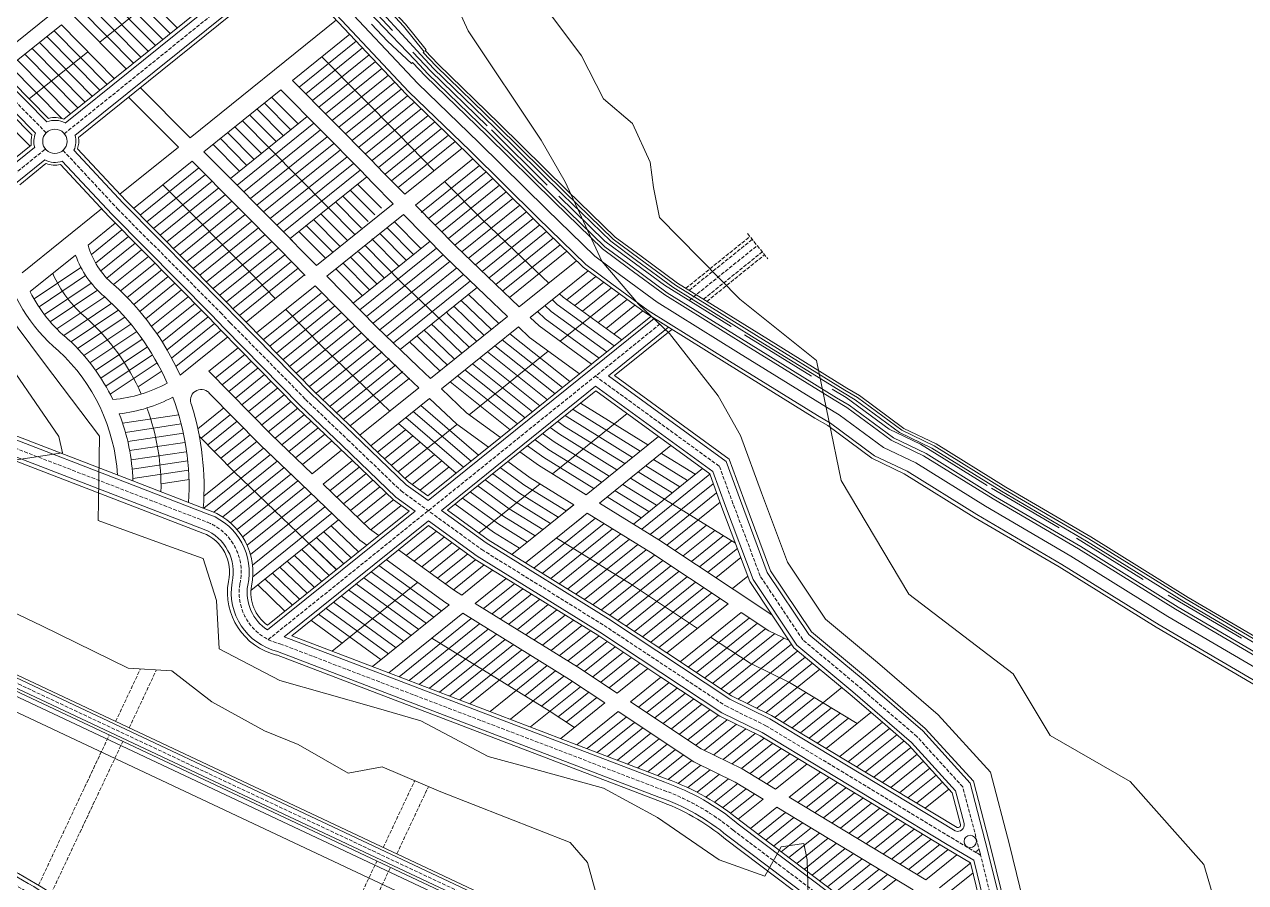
# Model space of a CAD drawing. Header units: metres. Extents: x 3557088 to 3598139, y 7314183 to 7334470.
# Drawn here: x 3576380 to 3577685, y 7323524 to 7324441 of the extents above; entities that cross this region are included whole.
import ezdxf

# ---------------------------------------------------------------- set-up
doc = ezdxf.new("R2010")
doc.units = ezdxf.units.M
doc.linetypes.add('JIS_02_4.0', pattern=[5.5, 4, -1.5])
doc.layers.add('Imagen', color=17, linetype='Continuous', lineweight=0)
doc.layers.add('Imagen_ZonaUrbanizable', color=17, linetype='Continuous', lineweight=0)
doc.layers.add('nuevo', color=7, linetype='Continuous', lineweight=15, true_color=0xf2f2f2)
picture_1 = doc.add_image_def('image1.jpg', size_in_pixel=(4800, 2360))
picture_2 = doc.add_image_def('image2.jpg', size_in_pixel=(4800, 2360))

msp = doc.modelspace()

# ---------------------------------------------------------------- linework, layer by layer
at = {"layer": 'nuevo', "linetype": 'JIS_02_4.0', "ltscale": 21}
msp.add_line((3576478.9, 7324748), (3576814.1, 7324390.6), dxfattribs=at)
at = {"layer": 'nuevo', "linetype": 'JIS_02_4.0'}
for p, q in [((3576422.7, 7324323.8), (3576644.9, 7324502.8)), ((3576421.4, 7324306.1), (3576479.5, 7324243.7)), ((3577152.5, 7324217.2), (3577174.2, 7324190.3)), ((3577105.5, 7324147.1), (3577168.3, 7324197.6)), ((3577109.1, 7324144.8), (3577170.8, 7324194.5)), ((3576990, 7324065), (3577122.6, 7323968.6)), ((3577122.6, 7323968.6), (3577137, 7323929.1)), ((3577166.1, 7323851.5), (3577137, 7323929.1)), ((3577211.6, 7323783.4), (3577166.1, 7323851.5)), ((3577270.5, 7323734.3), (3577211.6, 7323783.4)), ((3576477.5, 7323696.2), (3576504, 7323752.3)), ((3576492, 7323689.3), (3576521.2, 7323751.4)), ((3577333.7, 7323679.9), (3577270.5, 7323734.3)), ((3576395.2, 7323521.3), (3576470.7, 7323681.7)), ((3576408.8, 7323512.7), (3576485.2, 7323674.9)), ((3577382.6, 7323626.2), (3577333.7, 7323679.9)), ((3576763.4, 7323561.5), (3576797, 7323632.8)), ((3576777.9, 7323554.7), (3576811.7, 7323626.5)), ((3577400.8, 7323556.5), (3577382.6, 7323626.2)), ((3577423.1, 7323465.6), (3577400.8, 7323556.5)), ((3576645.2, 7323310.5), (3576756.6, 7323547.1)), ((3576656.5, 7323297), (3576771.1, 7323540.3))]:
    msp.add_line(p, q, dxfattribs=at)
at = {"layer": 'nuevo'}
for p, q in [((3576682.9, 7324483.7), (3576790.8, 7324368.7)), ((3576713.5, 7324470.1), (3576800.3, 7324377.6)), ((3577004, 7324065.4), (3577068.2, 7324117.1)), ((3577010.6, 7324065.5), (3577071.8, 7324114.8)), ((3577129.7, 7323973.9), (3577004, 7324065.4)), ((3577133.1, 7323976.4), (3577010.6, 7324065.5)), ((3576825.5, 7323921.6), (3576990.3, 7324054.3)), ((3576990.3, 7324054.3), (3577115.5, 7323963.2)), ((3576909.5, 7323984.1), (3576990.4, 7324049.3)), ((3576990.4, 7324049.3), (3577112.2, 7323960.7)), ((3577144.9, 7323932.1), (3577129.7, 7323973.9)), ((3577148.7, 7323933.4), (3577133.1, 7323976.4)), ((3577112.2, 7323960.7), (3577125.3, 7323924.8)), ((3577115.5, 7323963.2), (3577129, 7323926.2)), ((3577177.3, 7323857.2), (3577148.7, 7323933.4)), ((3577154.9, 7323845.7), (3577125.3, 7323924.8)), ((3577158.5, 7323847.6), (3577129, 7323926.2)), ((3577173.7, 7323855.4), (3577144.9, 7323932.1)), ((3577217.9, 7323789.1), (3577173.7, 7323855.4)), ((3577220.9, 7323791.8), (3577177.3, 7323857.2)), ((3577205.2, 7323777.6), (3577158.5, 7323847.6)), ((3577276, 7323740.8), (3577217.9, 7323789.1)), ((3577278.6, 7323743.8), (3577220.9, 7323791.8)), ((3577265, 7323727.8), (3577205.2, 7323777.6)), ((3577339.7, 7323686), (3577276, 7323740.8)), ((3577342.5, 7323688.8), (3577278.6, 7323743.8)), ((3577327.8, 7323673.8), (3577265, 7323727.8)), ((3577390.3, 7323630.4), (3577339.7, 7323686)), ((3577393.9, 7323632.3), (3577342.5, 7323688.8)), ((3577374.9, 7323622), (3577327.8, 7323673.8)), ((3577413, 7323559.5), (3577393.9, 7323632.3)), ((3577384.1, 7323587), (3577374.9, 7323622)), ((3577409.1, 7323558.6), (3577390.3, 7323630.4)), ((3577396.7, 7323556.3), (3577400.6, 7323554)), ((3577401.3, 7323554.6), (3577400.2, 7323558.9)), ((3577431.4, 7323467.7), (3577409.1, 7323558.6)), ((3577435.2, 7323468.7), (3577413, 7323559.5))]:
    msp.add_line(p, q, dxfattribs=at)
for points in [[(3576168.6, 7324963.9), (3576184.9, 7324952.3), (3576233.5, 7324917), (3576424.9, 7324780.7), (3576476, 7324744.9), (3576554.4, 7324661.3), (3576595.1, 7324617.2), (3576755.9, 7324445.8), (3576797.4, 7324402.3), (3576811, 7324387.7)], [(3576817.2, 7324393.5), (3576803.6, 7324408.1), (3576762.8, 7324452.3), (3576602.1, 7324623.7), (3576560.6, 7324667.1), (3576481.8, 7324751.1), (3576430.4, 7324788.4), (3576239, 7324924.8), (3576189.8, 7324959.2), (3576173.5, 7324970.8)], [(3576404, 7324336.5), (3576116.3, 7324628.7), (3576271.5, 7324780.7)], [(3576831.1, 7324648.7), (3576845.7, 7324598.5), (3576879.5, 7324530), (3576890.8, 7324503.7), (3576934, 7324462.4), (3576975.3, 7324407.1), (3576998.8, 7324361.1), (3577029.8, 7324334.9), (3577048.5, 7324293.6), (3577052.3, 7324266.4), (3577058.7, 7324234.4)], [(3575800.8, 7324318.3), (3576104, 7324616.6), (3576391.9, 7324324.5)], [(3577454.6, 7323473.8), (3577432.4, 7323564.5), (3577412, 7323642.1), (3577356.4, 7323703.2), (3577291.5, 7323759.1), (3577236, 7323805.3), (3577195.2, 7323866.4), (3577167.5, 7323940.4), (3577145.2, 7324001.4), (3577121.2, 7324044), (3577069.3, 7324110.6), (3577036, 7324142), (3576996.8, 7324187.6), (3576957.9, 7324272.6), (3576932, 7324317), (3576854.2, 7324433.6), (3576823.5, 7324501), (3576784.9, 7324583.1), (3576772.9, 7324607.2)], [(3576405.8, 7324340.3), (3576231.5, 7324517.5)], [(3576388.1, 7324322.7), (3576213.5, 7324499.9)], [(3576422, 7324339.3), (3576623.8, 7324501.8)], [(3576423.5, 7324335.3), (3576625.4, 7324498), (3576625.4, 7324498)], [(3576543.4, 7324437.1), (3576487.1, 7324494.4)], [(3576434.1, 7324322.1), (3576630.4, 7324480.2), (3576630.4, 7324480.2)], [(3576460.5, 7324421.6), (3576541.9, 7324487.2)], [(3576527.8, 7324424.5), (3576471.4, 7324481.8)], [(3576535.6, 7324430.8), (3576479.2, 7324488.1)], [(3576787.9, 7324366), (3576679.4, 7324481.6)], [(3576437.7, 7324319.9), (3576633.1, 7324477.2), (3576633.1, 7324477.2)], [(3576512.1, 7324411.9), (3576455.7, 7324469.2)], [(3576520, 7324418.2), (3576463.6, 7324475.5)], [(3576496.5, 7324399.3), (3576440.1, 7324456.6)], [(3576504.3, 7324405.6), (3576447.9, 7324462.9)], [(3576767.9, 7324457.1), (3576785.1, 7324438.8), (3576807.2, 7324411.5), (3576806.1, 7324410.5), (3576819.8, 7324395.9)], [(3576822, 7324398), (3576808.3, 7324412.6), (3576809.4, 7324413.6), (3576787.3, 7324440.7), (3576770.1, 7324459.1), (3576769.8, 7324458.8)], [(3576345.9, 7324401.2), (3576408.5, 7324451.7)], [(3576488.6, 7324393), (3576432.3, 7324450.3)], [(3576557, 7324319.6), (3576713.3, 7324445.5)], [(3576750.8, 7324441), (3576767.9, 7324422.7), (3576793.7, 7324398.9), (3576794.8, 7324399.9), (3576808.5, 7324385.3)], [(3576357.1, 7324389.8), (3576419.7, 7324440.2)], [(3576468.3, 7324376.6), (3576411.9, 7324433.9)], [(3576476.1, 7324382.9), (3576419.7, 7324440.2)], [(3576666.4, 7324380.8), (3576727.7, 7324430.1)], [(3576444.8, 7324357.7), (3576388.4, 7324415)], [(3576452.6, 7324364), (3576396.3, 7324421.3)], [(3576460.5, 7324370.3), (3576404.1, 7324427.6)], [(3576673.5, 7324373.6), (3576734.6, 7324422.8)], [(3576680.6, 7324366.5), (3576741.4, 7324415.5)], [(3576429.2, 7324345.1), (3576372.8, 7324402.4)], [(3576437, 7324351.4), (3576380.6, 7324408.7)], [(3576385.3, 7324361.1), (3576447.9, 7324411.5)], [(3576687.7, 7324359.4), (3576748.3, 7324408.2)], [(3576697.7, 7324406), (3576780, 7324323.2)], [(3576420.1, 7324340), (3576365, 7324396.1)], [(3576694.7, 7324352.2), (3576755.2, 7324400.9)], [(3576701.8, 7324345.1), (3576762, 7324393.6)], [(3576817.2, 7324393.5), (3576882.7, 7324330.3), (3576955, 7324258.8), (3577006.4, 7324209), (3577034, 7324188.5), (3577072.9, 7324159.9), (3577159.8, 7324105.9), (3577253.9, 7324047.7), (3577267.5, 7324039.7), (3577314.8, 7324004.7), (3577349.5, 7323988.2), (3577423.8, 7323942), (3577514.7, 7323888.7), (3577618.7, 7323824.2), (3577800.6, 7323717.6), (3577915.9, 7323648.1), (3578089.8, 7323504.7), (3578221.8, 7323392.3), (3578286.8, 7323321), (3578433.3, 7323202), (3578464.3, 7323183.9)], [(3576819.8, 7324395.9), (3576885.2, 7324332.7), (3576957.6, 7324261.2), (3577008.9, 7324211.4), (3577036.6, 7324190.9), (3577075.5, 7324162.3), (3577162.3, 7324108.3), (3577256.5, 7324050.1), (3577270.1, 7324042.1), (3577317.3, 7324007.1), (3577352.1, 7323990.6), (3577426.4, 7323944.4), (3577517.3, 7323891.1), (3577621.2, 7323826.6), (3577803.2, 7323720), (3577918.5, 7323650.5), (3578092.4, 7323507.1), (3578224.4, 7323394.7), (3578289.4, 7323323.4), (3578435.8, 7323204.4), (3578466.9, 7323186.3)], [(3576822, 7324398), (3576887.4, 7324334.8), (3576959.8, 7324263.2), (3577011.1, 7324213.4), (3577038.8, 7324193), (3577077.7, 7324164.4), (3577164.5, 7324110.4), (3577258.7, 7324052.1), (3577272.3, 7324044.2), (3577319.5, 7324009.2), (3577354.2, 7323992.7), (3577428.6, 7323946.4), (3577519.5, 7323893.2), (3577623.4, 7323828.6), (3577805.4, 7323722.1), (3577920.7, 7323652.5), (3578094.5, 7323509.2), (3578226.6, 7323396.8), (3578291.6, 7323325.5), (3578438, 7323206.5), (3578469, 7323188.3)], [(3576666.4, 7324380.8), (3576751.6, 7324295)], [(3576708.9, 7324338), (3576768.9, 7324386.3)], [(3576716, 7324330.8), (3576775.7, 7324378.9)], [(3576800.3, 7324377.6), (3576865.7, 7324314.4), (3576938.1, 7324242.9), (3576989.4, 7324193.1), (3577017.1, 7324172.6), (3577056, 7324144), (3577142.8, 7324090), (3577237, 7324031.8), (3577250.6, 7324023.8), (3577297.8, 7323988.8), (3577332.5, 7323972.3), (3577406.9, 7323926.1), (3577497.8, 7323872.8), (3577601.7, 7323808.3), (3577783.7, 7323701.7), (3577899, 7323632.2), (3578072.9, 7323488.8), (3578204.9, 7323376.4), (3578269.9, 7323305.1), (3578416.3, 7323186.1), (3578447.3, 7323168)], [(3576808.5, 7324385.3), (3576873.9, 7324322.1), (3576946.3, 7324250.6), (3576997.6, 7324200.8), (3577025.3, 7324180.3), (3577064.2, 7324151.7), (3577151, 7324097.7), (3577245.2, 7324039.5), (3577258.8, 7324031.5), (3577306, 7323996.5), (3577340.7, 7323980), (3577415.1, 7323933.8), (3577506, 7323880.5), (3577609.9, 7323816), (3577791.9, 7323709.4), (3577907.2, 7323639.9), (3578081.1, 7323496.5), (3578213.1, 7323384.1), (3578278.1, 7323312.8), (3578424.5, 7323193.8), (3578455.5, 7323175.7)], [(3576811, 7324387.7), (3576876.5, 7324324.5), (3576948.8, 7324253), (3577000.2, 7324203.2), (3577027.8, 7324182.7), (3577066.7, 7324154.1), (3577153.6, 7324100.1), (3577247.7, 7324041.9), (3577261.3, 7324033.9), (3577308.6, 7323998.9), (3577343.3, 7323982.4), (3577417.6, 7323936.2), (3577508.5, 7323882.9), (3577612.5, 7323818.4), (3577794.4, 7323711.8), (3577909.7, 7323642.3), (3578083.6, 7323498.9), (3578215.6, 7323386.5), (3578280.6, 7323315.2), (3578427.1, 7323196.2), (3578458.1, 7323178)], [(3576386.1, 7324310.4), (3576329.7, 7324367.7)], [(3576491.3, 7324363), (3576544.5, 7324309.5)], [(3576503.9, 7324373.1), (3576557, 7324319.6)], [(3576571.9, 7324304.6), (3576653.9, 7324370.7)], [(3576644.2, 7324362.9), (3576672.4, 7324334.3)], [(3576653.9, 7324370.7), (3576740.2, 7324283.7)], [(3576723.1, 7324323.7), (3576782.6, 7324371.6)], [(3576730.2, 7324316.6), (3576789.5, 7324364.4)], [(3576787.9, 7324366), (3576853.3, 7324302.8), (3576925.7, 7324231.3), (3576977, 7324181.4), (3577004.7, 7324161), (3577043.6, 7324132.4), (3577130.4, 7324078.4), (3577224.6, 7324020.1), (3577238.2, 7324012.2), (3577285.4, 7323977.2), (3577320.1, 7323960.7), (3577394.5, 7323914.4), (3577485.4, 7323861.2), (3577589.3, 7323796.7), (3577771.3, 7323690.1), (3577886.6, 7323620.5), (3578060.5, 7323477.2), (3578192.5, 7323364.8), (3578257.5, 7323293.5), (3578403.9, 7323174.5), (3578434.9, 7323156.3)], [(3576790.8, 7324368.7), (3576856.2, 7324305.5), (3576928.6, 7324234), (3576979.9, 7324184.2), (3577007.6, 7324163.7), (3577046.5, 7324135.1), (3577133.3, 7324081.1), (3577227.5, 7324022.9), (3577241.1, 7324014.9), (3577288.3, 7323979.9), (3577323.1, 7323963.4), (3577397.4, 7323917.2), (3577488.3, 7323863.9), (3577592.3, 7323799.4), (3577774.2, 7323692.8), (3577889.5, 7323623.3), (3578063.4, 7323479.9), (3578195.4, 7323367.5), (3578260.4, 7323296.2), (3578406.8, 7323177.2), (3578437.9, 7323159.1)], [(3576628.5, 7324350.3), (3576656.8, 7324321.7)], [(3576636.4, 7324356.6), (3576664.6, 7324328)], [(3576737.3, 7324309.4), (3576796.8, 7324357.4)], [(3576744.3, 7324302.3), (3576804, 7324350.4)], [(3576600.2, 7324276.1), (3576682.2, 7324342.1)], [(3576612.9, 7324337.7), (3576732.9, 7324216.1)], [(3576620.7, 7324344), (3576649, 7324315.4)], [(3576751.4, 7324295.2), (3576811.3, 7324343.4)], [(3576597.2, 7324325.1), (3576625.5, 7324296.4)], [(3576605, 7324331.4), (3576633.3, 7324302.8)], [(3576607.3, 7324269), (3576689.3, 7324335)], [(3576614.4, 7324261.8), (3576696.4, 7324327.9)], [(3576758.4, 7324287.9), (3576818.5, 7324336.4)], [(3576765.3, 7324280.7), (3576825.8, 7324329.4)], [(3576779.5, 7324323.7), (3576792.5, 7324310.1), (3576817.8, 7324284.4)], [(3576131.3, 7324105.2), (3576387.4, 7324311.5)], [(3576581.6, 7324312.4), (3576609.8, 7324283.8)], [(3576589.4, 7324318.7), (3576617.6, 7324290.1)], [(3576621.5, 7324254.7), (3576703.5, 7324320.7)], [(3576628.5, 7324247.6), (3576710.6, 7324313.6)], [(3576772.4, 7324273.5), (3576833, 7324322.4)], [(3576779.4, 7324266.3), (3576840.3, 7324315.4)], [(3576131.9, 7324100.5), (3576391, 7324309.2)], [(3576433, 7324306.2), (3576485.6, 7324249.6), (3576595.6, 7324138.8)], [(3576436.9, 7324307.9), (3576488.5, 7324252.4), (3576616.8, 7324122.6)], [(3576482.1, 7324259.3), (3576544.5, 7324309.5)], [(3576571.9, 7324304.6), (3576666.5, 7324209.3)], [(3576635.6, 7324240.4), (3576717.6, 7324306.5)], [(3576642.7, 7324233.3), (3576724.7, 7324299.3)], [(3576786.5, 7324259.2), (3576847.8, 7324308.6)], [(3576149, 7324092.5), (3576401.7, 7324296)], [(3576375, 7324269.4), (3576403.1, 7324292)], [(3576418.5, 7324290.9), (3576470.5, 7324235), (3576576.8, 7324128)], [(3576420.5, 7324294.6), (3576473.3, 7324237.8), (3576579.6, 7324130.8)], [(3576496.7, 7324244.1), (3576559.3, 7324294.5)], [(3576503.8, 7324237), (3576566.4, 7324287.4)], [(3576559.3, 7324294.5), (3576655.2, 7324198)], [(3576649.8, 7324226.2), (3576731.8, 7324292.2)], [(3576656.9, 7324219), (3576738.9, 7324285.1)], [(3576739, 7324285), (3576752.3, 7324271.1), (3576773.9, 7324249.1)], [(3576750.6, 7324296), (3576763.8, 7324282.2), (3576786.5, 7324259.2)], [(3576797.7, 7324247.7), (3576859.1, 7324297.1)], [(3576804, 7324239.9), (3576866.2, 7324290)], [(3576510.9, 7324229.8), (3576573.5, 7324280.3)], [(3576517.9, 7324222.7), (3576580.6, 7324273.1)], [(3576664, 7324211.9), (3576745.8, 7324277.8)], [(3576811.8, 7324233.4), (3576873.4, 7324283)], [(3576818.9, 7324226.2), (3576880.5, 7324275.9)], [(3576829, 7324272.9), (3576869, 7324232.3), (3576911.1, 7324192), (3576940.2, 7324164.2)], [(3576525, 7324215.6), (3576587.7, 7324266)], [(3576528, 7324269.3), (3576626.8, 7324169.8)], [(3576532.1, 7324208.4), (3576594.8, 7324258.9)], [(3576728.2, 7324263.6), (3576754.3, 7324237.2)], [(3576736, 7324269.9), (3576761.4, 7324244.2)], [(3576825.9, 7324219.1), (3576887.7, 7324268.8)], [(3576833, 7324211.9), (3576894.9, 7324261.7)], [(3576539.2, 7324201.3), (3576601.8, 7324251.7)], [(3576692, 7324183.1), (3576773.9, 7324249.1)], [(3576712.5, 7324251), (3576740.1, 7324223.1)], [(3576720.3, 7324257.3), (3576747.2, 7324230.1)], [(3576797.7, 7324247.7), (3576840.9, 7324203.8), (3576883.4, 7324163.1), (3576908.7, 7324138.9)], [(3576840, 7324204.7), (3576902, 7324254.7)], [(3576847.3, 7324197.7), (3576909.2, 7324247.6)], [(3576377.8, 7324175.3), (3576462.5, 7324243.6)], [(3576546.3, 7324194.2), (3576608.9, 7324244.6)], [(3576553.4, 7324187), (3576616, 7324237.5)], [(3576696.9, 7324238.4), (3576725.1, 7324209.8)], [(3576703.2, 7324171.6), (3576785.2, 7324237.6)], [(3576785.2, 7324237.6), (3576829.6, 7324192.5), (3576872.4, 7324151.5), (3576896.2, 7324128.8)], [(3576854.5, 7324190.8), (3576916.3, 7324240.5)], [(3576861.8, 7324183.8), (3576923.5, 7324233.4)], [(3577058.7, 7324234.4), (3577144.3, 7324147.1), (3577226.4, 7324081.5), (3577252.6, 7323953.6), (3577324.9, 7323832.2), (3577436.5, 7323746.9), (3577475.9, 7323681.3), (3577561.3, 7323632.1), (3577640.1, 7323543.5), (3577672.9, 7323432), (3577695.9, 7323369.6)], [(3575464.3, 7324220.8), (3575595, 7324108.3), (3577510.8, 7323206.3), (3577697.9, 7323173.8)], [(3575470.4, 7324219.5), (3575596.7, 7324110.9), (3577511.7, 7323209.2), (3577699.3, 7323176.6)], [(3576448.2, 7324205), (3576477.1, 7324228.3)], [(3576451.6, 7324194.9), (3576484.2, 7324221.2)], [(3576560.4, 7324179.9), (3576623.1, 7324230.3)], [(3576567.5, 7324172.7), (3576630.2, 7324223.2)], [(3576673.4, 7324219.5), (3576701.6, 7324190.9)], [(3576681.2, 7324225.8), (3576709.5, 7324197.2)], [(3576689, 7324232.1), (3576717.3, 7324203.5)], [(3576767.7, 7324223.5), (3576795.9, 7324194.9)], [(3576775.5, 7324229.8), (3576803.7, 7324201.2)], [(3576869.1, 7324176.8), (3576930.7, 7324226.4)], [(3576876.4, 7324169.8), (3576937.9, 7324219.4)], [(3575458, 7324213), (3575589.5, 7324099.9), (3577507.7, 7323196.7), (3577684.6, 7323166)], [(3575459.3, 7324208), (3575587.9, 7324097.3), (3577506.8, 7323193.8), (3577684.7, 7323162.9)], [(3576456.1, 7324185.7), (3576491.3, 7324214.1)], [(3576461.6, 7324177.3), (3576498.4, 7324206.9)], [(3576574.6, 7324165.6), (3576637.3, 7324216.1)], [(3576581.7, 7324158.5), (3576644.3, 7324208.9)], [(3576664.1, 7324211.7), (3576677.9, 7324197.4), (3576692, 7324183.1)], [(3576731.4, 7324142.9), (3576813.4, 7324209)], [(3576751.3, 7324211.6), (3576780.2, 7324182.3)], [(3576759.9, 7324217.2), (3576788.1, 7324188.6)], [(3576883.7, 7324162.9), (3576945.1, 7324212.4)], [(3575465.1, 7324196.4), (3575585.1, 7324093.1), (3577505.3, 7323189), (3578124.6, 7323081.4), (3578293.7, 7323036.8), (3578868.3, 7322883), (3579665, 7322294.2), (3580059.8, 7322180.4), (3580724, 7321683.2), (3580745, 7321683.2), (3580848.5, 7321741.8), (3580882.9, 7321725.8), (3581107.6, 7321563.4), (3581408.2, 7321360.5), (3581931.4, 7321019.4), (3582127.8, 7320885.8), (3582166.3, 7320857.8), (3582534.5, 7320601.2)], [(3576386.3, 7324155.2), (3576434.8, 7324194.2)], [(3576468, 7324169.6), (3576505.3, 7324199.7)], [(3576588.8, 7324151.3), (3576651.4, 7324201.8)], [(3576595.9, 7324144.2), (3576658.4, 7324194.6)], [(3576652.6, 7324200.7), (3576666.4, 7324186.3), (3576680.1, 7324172.3)], [(3576737.1, 7324197.6), (3576764.6, 7324169.7)], [(3576738.5, 7324135.8), (3576820.4, 7324201.8)], [(3576744.2, 7324204.6), (3576784.1, 7324164), (3576826.3, 7324123.7), (3576855.3, 7324095.9)], [(3576745.5, 7324128.6), (3576827.7, 7324194.8)], [(3576891, 7324155.9), (3576952.4, 7324205.3)], [(3576898.3, 7324148.9), (3576959.6, 7324198.3)], [(3575455.3, 7324185), (3575576.9, 7324080.4), (3577500.8, 7323174.6), (3578121.4, 7323066.7), (3578289.8, 7323022.3), (3578861.7, 7322869.2), (3579658.2, 7322280.5), (3580053, 7322166.8), (3580719, 7321668.2), (3580749, 7321668.2), (3580849.2, 7321724.9), (3580875.3, 7321712.8), (3581099.1, 7321551.1), (3581400, 7321348), (3581923.4, 7321006.7), (3582119, 7320873.7), (3582154.9, 7320847.6), (3582520, 7320593.3)], [(3576390.4, 7324147.5), (3576440.5, 7324181)], [(3576475.4, 7324162.7), (3576512.5, 7324192.7)], [(3576482.8, 7324155.9), (3576519.6, 7324185.5)], [(3576602.8, 7324137), (3576665.4, 7324187.3)], [(3576609.8, 7324129.7), (3576672.4, 7324180.2)], [(3576720.7, 7324185.7), (3576748.9, 7324157)], [(3576728.6, 7324192), (3576756.7, 7324163.4)], [(3576752.6, 7324121.5), (3576835, 7324187.8)], [(3576759.7, 7324114.4), (3576842.2, 7324180.8)], [(3576908.7, 7324138.9), (3576970, 7324188.2)], [(3576395.7, 7324139), (3576445.5, 7324172.4)], [(3576489.9, 7324148.8), (3576526.7, 7324178.4)], [(3576496.8, 7324141.5), (3576533.8, 7324171.3)], [(3576616.8, 7324122.6), (3576679.4, 7324173)], [(3576623.7, 7324173), (3576637.7, 7324158.4), (3576648.1, 7324147.8)], [(3576703.2, 7324171.6), (3576756.6, 7324117.3), (3576800.4, 7324075.4), (3576813.9, 7324062.5)], [(3576712.9, 7324179.4), (3576741.1, 7324150.7)], [(3576767, 7324107.4), (3576849.5, 7324173.9)], [(3576920.4, 7324127.7), (3576982.3, 7324177.5)], [(3576959.6, 7324146.5), (3576990.6, 7324171.4)], [(3576401.4, 7324130.8), (3576451.4, 7324164.3)], [(3576407.7, 7324123), (3576458.2, 7324156.8)], [(3576503.4, 7324134), (3576540.9, 7324164.1)], [(3576509.8, 7324126.2), (3576548, 7324157)], [(3576628.1, 7324111.1), (3576690.7, 7324161.5)], [(3576690.7, 7324161.5), (3576745.4, 7324105.9), (3576789.3, 7324063.9), (3576801.3, 7324052.4)], [(3576774.3, 7324100.4), (3576856.8, 7324166.9)], [(3576781.6, 7324093.5), (3576864.1, 7324159.9)], [(3576968, 7324140.4), (3576998.9, 7324165.2)], [(3576976.4, 7324134.3), (3577007.2, 7324159.1)], [(3576458.9, 7323910.7), (3576459.2, 7323931.6), (3576460.2, 7324001), (3576400.5, 7324080), (3576345.8, 7324152.4)], [(3576414.6, 7324115.5), (3576465.8, 7324149.8)], [(3576422, 7324108.5), (3576473.3, 7324142.8)], [(3576515.8, 7324118.3), (3576555, 7324149.8)], [(3576521.6, 7324110.1), (3576562.1, 7324142.7)], [(3576635.1, 7324103.9), (3576697, 7324153.7)], [(3576642.2, 7324096.8), (3576704.8, 7324147.2)], [(3576846.6, 7324145.8), (3576847, 7324145.4), (3576878.9, 7324114.8)], [(3576854.4, 7324152.1), (3576886.8, 7324121.2)], [(3576944, 7324146.7), (3576949.3, 7324141.6), (3577010.2, 7324097.3)], [(3576951.8, 7324153), (3576955.7, 7324149.3), (3577018.3, 7324103.8)], [(3576952.5, 7324102.2), (3577015.5, 7324153)], [(3576993.1, 7324122.1), (3577023.9, 7324146.9)], [(3576429.7, 7324101.6), (3576480.4, 7324135.6)], [(3576436.9, 7324094.4), (3576487.3, 7324128.1)], [(3576527.1, 7324101.7), (3576569.2, 7324135.6)], [(3576532.4, 7324093.1), (3576576.3, 7324128.4)], [(3576576.8, 7324128), (3576591, 7324113.1), (3576608.5, 7324095.3)], [(3576639.8, 7323793.9), (3576797.5, 7323920.9), (3576777, 7323935.8), (3576719.5, 7323990.9), (3576674.4, 7324034), (3576593.9, 7324115.9), (3576579.6, 7324130.8)], [(3576595.6, 7324138.8), (3576606.1, 7324127.8), (3576686.4, 7324046.1), (3576731.2, 7324003.2), (3576788, 7323948.9), (3576811.3, 7323932)], [(3576649.2, 7324089.6), (3576711.8, 7324140)], [(3576656.3, 7324082.4), (3576718.9, 7324132.9)], [(3576659.4, 7324136.3), (3576699.3, 7324095.7), (3576741.5, 7324055.4), (3576770.5, 7324027.6)], [(3576813.9, 7324062.5), (3576896.2, 7324128.8)], [(3576830.9, 7324133.2), (3576833.2, 7324130.9), (3576863.2, 7324102.2)], [(3576838.7, 7324139.5), (3576840.1, 7324138.1), (3576871.1, 7324108.5)], [(3576928.3, 7324134), (3576936.4, 7324126.3), (3576994.1, 7324084.3)], [(3576936.1, 7324140.4), (3576942.8, 7324133.9), (3577002.1, 7324090.8)], [(3576986, 7324077.8), (3577049.3, 7324128.8)], [(3577001.5, 7324116), (3577032.2, 7324140.7)], [(3577009.9, 7324109.9), (3577040.6, 7324134.6)], [(3576443.7, 7324086.9), (3576493.8, 7324120.5)], [(3576537.3, 7324084.2), (3576583.3, 7324121.2)], [(3576616.8, 7324122.6), (3576689.2, 7324049), (3576734, 7324006.1), (3576750.2, 7323990.6)], [(3576663.3, 7324075.3), (3576725.9, 7324125.7)], [(3576670.4, 7324068.1), (3576733.2, 7324118.7)], [(3576811.3, 7323932), (3577052.9, 7324126.6)], [(3576815.1, 7324120.5), (3576819.4, 7324116.5), (3576847.5, 7324089.5)], [(3576825.6, 7324051.3), (3576907.8, 7324117.6)], [(3576907.8, 7324117.6), (3576919.7, 7324106.3), (3576973.1, 7324067.4)], [(3576920.4, 7324127.7), (3576930, 7324118.6), (3576986, 7324077.8)], [(3576345.5, 7324103.8), (3576416.8, 7324000.4), (3576420.8, 7323983), (3576257, 7323958.1)], [(3576450.1, 7324079.2), (3576500, 7324112.6)], [(3576456.1, 7324071.1), (3576506, 7324104.5)], [(3576542, 7324075.2), (3576590.2, 7324114)], [(3576546.4, 7324065.9), (3576597.3, 7324106.8)], [(3576677.4, 7324060.9), (3576740.5, 7324111.7)], [(3576684.5, 7324053.8), (3576747.7, 7324104.7)], [(3576799.4, 7324107.9), (3576805.5, 7324102), (3576831.8, 7324076.9)], [(3576807.3, 7324114.2), (3576812.4, 7324109.2), (3576839.6, 7324083.2)], [(3576890.6, 7324103.8), (3576954.8, 7324052.7)], [(3576898.6, 7324110.2), (3576962.8, 7324059.1)], [(3576461.7, 7324062.9), (3576511.6, 7324096.3)], [(3576577.2, 7324070.1), (3576608.5, 7324095.3)], [(3576608.5, 7324095.3), (3576671.6, 7324031.2), (3576716.7, 7323988), (3576730.5, 7323974.8)], [(3576691.6, 7324046.7), (3576755, 7324097.8)], [(3576698.9, 7324039.7), (3576762.3, 7324090.8)], [(3576791.6, 7324101.5), (3576798.6, 7324094.8), (3576823.9, 7324070.6)], [(3576855.1, 7324023.7), (3576939.6, 7324091.8)], [(3576874.7, 7324090.9), (3576938.8, 7324039.8)], [(3576882.7, 7324097.3), (3576946.8, 7324046.3)], [(3576467, 7324054.3), (3576516.9, 7324087.8)], [(3576471.8, 7324045.6), (3576521.9, 7324079.1)], [(3576584.3, 7324063), (3576615.6, 7324088.2)], [(3576591.3, 7324055.8), (3576622.6, 7324081)], [(3576706.2, 7324032.7), (3576769.6, 7324083.8)], [(3576713.4, 7324025.8), (3576776.9, 7324076.9)], [(3576858.7, 7324078), (3576922.8, 7324027)], [(3576866.7, 7324084.5), (3576930.8, 7324033.4)], [(3576888.6, 7323999.4), (3576986, 7324077.8)], [(3576501.5, 7324053.4), (3576526.2, 7324070)], [(3576577.2, 7324070.1), (3576643.5, 7324002.7), (3576687.5, 7323960.7)], [(3576598.4, 7324048.6), (3576629.7, 7324073.8)], [(3576605.4, 7324041.5), (3576636.7, 7324066.7)], [(3576720.7, 7324018.8), (3576784.2, 7324069.9)], [(3576728, 7324011.8), (3576791.5, 7324062.9)], [(3576842.8, 7324065.2), (3576906.9, 7324014.1)], [(3576850.7, 7324071.6), (3576914.9, 7324020.5)], [(3576612.4, 7324034.3), (3576643.8, 7324059.5)], [(3576619.5, 7324027.1), (3576650.8, 7324052.4)], [(3576738.5, 7324001.8), (3576801.3, 7324052.4)], [(3576825.6, 7324051.3), (3576852.2, 7324025.8), (3576888.6, 7323999.4)], [(3576834.8, 7324058.8), (3576898.9, 7324007.7)], [(3576577.2, 7324047.3), (3576632.3, 7323991.3), (3576674.9, 7323950.5)], [(3576626.5, 7324020), (3576657.8, 7324045.2)], [(3576633.6, 7324012.8), (3576664.9, 7324038)], [(3576750.2, 7323990.6), (3576813, 7324041.2)], [(3576813, 7324041.2), (3576842, 7324013.5), (3576875.7, 7323989)], [(3576270.3, 7324035.7), (3576578.3, 7323917)], [(3576485, 7324014.6), (3576545, 7324023.6)], [(3576565.3, 7324008.7), (3576593.2, 7324031.1)], [(3576568.9, 7323998.7), (3576600.2, 7324023.9)], [(3576640.6, 7324005.6), (3576672, 7324030.9)], [(3576647.8, 7323998.6), (3576679.2, 7324023.9)], [(3576795.4, 7324027.1), (3576857.3, 7323974.2)], [(3576803.4, 7324033.5), (3576865.2, 7323980.5)], [(3576944.1, 7323960.6), (3577023.9, 7324024.9)], [(3576966, 7324029.6), (3576968.3, 7324027.9), (3577037.9, 7323984.8)], [(3576974.1, 7324036.1), (3577046.2, 7323991.5)], [(3576262.1, 7324016.3), (3576570.7, 7323897.4)], [(3576263.5, 7324020.1), (3576572.2, 7323901.1)], [(3576487.9, 7324004.9), (3576547.7, 7324013.9)], [(3576575.9, 7323991.6), (3576607.3, 7324016.8)], [(3576655.1, 7323991.6), (3576686.5, 7324016.9)], [(3576779.3, 7323962.7), (3576842.2, 7324013.4)], [(3576779.3, 7323962.7), (3576842.2, 7324013.4)], [(3576779.6, 7324014.3), (3576841.4, 7323961.4)], [(3576787.5, 7324020.7), (3576849.3, 7323967.8)], [(3576949.9, 7324016.6), (3576957.1, 7324011.3), (3577021.4, 7323971.5)], [(3576957.9, 7324023.1), (3576962.7, 7324019.6), (3577029.6, 7323978.2)], [(3576368.4, 7324002.2), (3576495.9, 7323953)], [(3576490.7, 7323995.2), (3576550, 7324004.1)], [(3576566.9, 7324000.7), (3576604.2, 7323962.8), (3576647.2, 7323921.6)], [(3576583, 7323984.4), (3576614.3, 7324009.6)], [(3576590, 7323977.2), (3576621.3, 7324002.4)], [(3576662.4, 7323984.6), (3576693.8, 7324009.9)], [(3576669.7, 7323977.7), (3576701.1, 7324003)], [(3576757.4, 7323983.6), (3576787.3, 7324007.7)], [(3576764.7, 7323976.7), (3576795.1, 7324001.1)], [(3576811.1, 7323937), (3576888.6, 7323999.4)], [(3576933.7, 7324003.6), (3576946, 7323994.7), (3577004.9, 7323958.2)], [(3576941.8, 7324010.1), (3576951.6, 7324003), (3577013.1, 7323964.9)], [(3576980.1, 7323938.3), (3577057.4, 7324000.5)], [(3576492.5, 7323985.4), (3576551.5, 7323994.2)], [(3576494.1, 7323975.5), (3576553, 7323984.3)], [(3576571.8, 7323936.9), (3576635.5, 7323988.2)], [(3576597.1, 7323970.1), (3576628.4, 7323995.3)], [(3576677, 7323970.7), (3576708.4, 7323996)], [(3576687.5, 7323960.7), (3576718.9, 7323986)], [(3576750.2, 7323990.6), (3576790.5, 7323952), (3576811.1, 7323937)], [(3576772, 7323969.7), (3576802.8, 7323994.5)], [(3576917.6, 7323990.6), (3576934.8, 7323978.1), (3576988.4, 7323944.9)], [(3576925.7, 7323997.1), (3576940.4, 7323986.4), (3576996.6, 7323951.6)], [(3576994.5, 7323929.3), (3577070.8, 7323990.8)], [(3576495.1, 7323965.5), (3576554.5, 7323974.4)], [(3576571.6, 7323923.9), (3576642.8, 7323981.2)], [(3576582.3, 7323919.7), (3576650.1, 7323974.3)], [(3576699.1, 7323949.5), (3576730.5, 7323974.8)], [(3576730.5, 7323974.8), (3576774.5, 7323932.7), (3576791, 7323920.8)], [(3576786.6, 7323955.8), (3576818.2, 7323981.2)], [(3576794.4, 7323949.2), (3576826, 7323974.6)], [(3576832.1, 7323921.8), (3576909.5, 7323984.1)], [(3576896.6, 7323973.7), (3576920.3, 7323956.5), (3576966.9, 7323927.6)], [(3576909.5, 7323984.1), (3576929.2, 7323969.8), (3576980.1, 7323938.3)], [(3577052.3, 7323975.9), (3577088.4, 7323953.5)], [(3577060.6, 7323982.5), (3577096.6, 7323960.2)], [(3576495.8, 7323955.5), (3576555.4, 7323964.5)], [(3576591.9, 7323914.6), (3576657.4, 7323967.3)], [(3576600.2, 7323908.4), (3576664.7, 7323960.3)], [(3576706.4, 7323942.5), (3576737.8, 7323967.8)], [(3576713.7, 7323935.6), (3576745.1, 7323960.9)], [(3576802.7, 7323943.1), (3576833.7, 7323968)], [(3576880.5, 7323960.8), (3576909.1, 7323939.9), (3576950.4, 7323914.3)], [(3576888.5, 7323967.2), (3576914.7, 7323948.2), (3576958.7, 7323921)], [(3577030.6, 7323907), (3577104.3, 7323966.4)], [(3577035.8, 7323962.6), (3577071.9, 7323940.3)], [(3577039.6, 7323901.4), (3577112.4, 7323960.1)], [(3577044.1, 7323969.2), (3577080.1, 7323946.9)], [(3576495.9, 7323953), (3576571.1, 7323924)], [(3576526, 7323949.9), (3576555.9, 7323954.4)], [(3576607.3, 7323901.3), (3576672, 7323953.3)], [(3576613.3, 7323893.2), (3576679.3, 7323946.4)], [(3576674.9, 7323950.5), (3576738.5, 7323889.7), (3576745.8, 7323884.4)], [(3576699.1, 7323949.5), (3576748.8, 7323902), (3576758.7, 7323894.8)], [(3576721, 7323928.6), (3576752.4, 7323953.9)], [(3576728.3, 7323921.6), (3576759.7, 7323946.9)], [(3576728.3, 7323921.6), (3576759.7, 7323946.9)], [(3576864.3, 7323947.8), (3576898, 7323923.3), (3576933.9, 7323901)], [(3576865.6, 7323897.4), (3576930.9, 7323950)], [(3576872.4, 7323954.3), (3576903.6, 7323931.6), (3576942.1, 7323907.7)], [(3577019.3, 7323949.3), (3577055.3, 7323927)], [(3577027.6, 7323955.9), (3577139.6, 7323886.5)], [(3577048.6, 7323895.8), (3577116, 7323950.1)], [(3576618.1, 7323884.3), (3576686.5, 7323939.4)], [(3576621.7, 7323874.3), (3576693.8, 7323932.4)], [(3576735.5, 7323914.6), (3576767, 7323939.9)], [(3576742.8, 7323907.7), (3576774.2, 7323933)], [(3576848.2, 7323934.8), (3576886.8, 7323906.7), (3576917.4, 7323887.7)], [(3576856.3, 7323941.3), (3576892.4, 7323915), (3576925.6, 7323894.4)], [(3577002.8, 7323936), (3577038.8, 7323913.7)], [(3577011, 7323942.6), (3577047.1, 7323920.3)], [(3577057.6, 7323890.3), (3577119.6, 7323940.2)], [(3576571.1, 7323924), (3576579.7, 7323920.7)], [(3576623.8, 7323863.2), (3576701.1, 7323925.4)], [(3576647.2, 7323921.6), (3576712.8, 7323858.9), (3576713.5, 7323858.4)], [(3576750.3, 7323900.9), (3576782.6, 7323926.9)], [(3576758.7, 7323894.8), (3576791, 7323920.8)], [(3576825.5, 7323921.6), (3576873.4, 7323886.8), (3577003.9, 7323805.9), (3577133.6, 7323720.1), (3577176.3, 7323699.1), (3577374.5, 7323579.4), (3577374.8, 7323579.2)], [(3576832.1, 7323921.8), (3576875.6, 7323890.1), (3576915.3, 7323865.5)], [(3576840.1, 7323928.3), (3576881.2, 7323898.4), (3576909.1, 7323881.1)], [(3576900.9, 7323874.4), (3576966.9, 7323927.6)], [(3576959.7, 7323921.8), (3576966.9, 7323927.6)], [(3576994.5, 7323929.3), (3577057.8, 7323890.1), (3577178.6, 7323810.2)], [(3577066.4, 7323884.5), (3577123.2, 7323930.3)], [(3576458.9, 7323910.7), (3576532.2, 7323884.2), (3576571.2, 7323870.1), (3576585.2, 7323825.4), (3576588.1, 7323773.9), (3576652.9, 7323740), (3576753.3, 7323711.6), (3576803.4, 7323696.9), (3576875.5, 7323658.6), (3576924.1, 7323645.4), (3576998.6, 7323624.8), (3577056.5, 7323593.5), (3577122.4, 7323548.5), (3577171, 7323531.1), (3577188.4, 7323562.3), (3577212.7, 7323565.8), (3577216.2, 7323548.5), (3577217.3, 7323510.3)], [(3576622.1, 7323836.1), (3576715.7, 7323911.5)], [(3576624, 7323850.5), (3576708.4, 7323918.5)], [(3576657.7, 7323786.5), (3576811.8, 7323910.6)], [(3576811.8, 7323910.6), (3576863.9, 7323872.6), (3576994.7, 7323791.6), (3577125.1, 7323705.4), (3577168.1, 7323684.2), (3577365.7, 7323564.8), (3577394.2, 7323547.9)], [(3576915.3, 7323865.5), (3576976.9, 7323915.2)], [(3576924.3, 7323859.9), (3576990.3, 7323913.1)], [(3576933.3, 7323854.3), (3576999.3, 7323907.5)], [(3576969.7, 7323909.4), (3576981.3, 7323918.7)], [(3576981.3, 7323918.7), (3577049.2, 7323876.7), (3577131.9, 7323821.9)], [(3576639.6, 7323798.9), (3576758.7, 7323894.8)], [(3576700, 7323898.8), (3576729.1, 7323871)], [(3576707.8, 7323905.2), (3576737, 7323877.3)], [(3576779.6, 7323879.5), (3576811.9, 7323905.5)], [(3576788, 7323873.4), (3576820.3, 7323899.4)], [(3576796.4, 7323867.3), (3576828.7, 7323893.3)], [(3576811.9, 7323905.5), (3576861.7, 7323869.3), (3576894.6, 7323848.9)], [(3576942.3, 7323848.8), (3577008.4, 7323902)], [(3576951.3, 7323843.2), (3577017.4, 7323896.4)], [(3577075.1, 7323878.7), (3577108.6, 7323905.7)], [(3577083.9, 7323872.9), (3577117.7, 7323900.1)], [(3577092.6, 7323867.1), (3577126.7, 7323894.5)], [(3576684.3, 7323886.2), (3576713.4, 7323858.3)], [(3576692.1, 7323892.5), (3576721.3, 7323864.6)], [(3576804.8, 7323861.3), (3576837, 7323887.2)], [(3576813.1, 7323855.2), (3576845.4, 7323881.2)], [(3576948.3, 7323892.1), (3577027.6, 7323843), (3577099.2, 7323795.6)], [(3576960.3, 7323837.6), (3577026.4, 7323890.8)], [(3576969.3, 7323832), (3577035.4, 7323885.2)], [(3577101.4, 7323861.3), (3577135.7, 7323888.9)], [(3577110.1, 7323855.5), (3577141.7, 7323880.9)], [(3576660.7, 7323867.2), (3576689.8, 7323839.3)], [(3576665.6, 7323787.7), (3576779.6, 7323879.5)], [(3576668.6, 7323873.5), (3576697.7, 7323845.7)], [(3576676.4, 7323879.9), (3576705.6, 7323852)], [(3576766.7, 7323869.1), (3576830.4, 7323822.8), (3576834, 7323820.6)], [(3576779.6, 7323879.5), (3576839.4, 7323836.1), (3576847.2, 7323831.2)], [(3576821.5, 7323849.1), (3576853.8, 7323875.1)], [(3576829.9, 7323843), (3576862.2, 7323869)], [(3576978.3, 7323826.4), (3577044.4, 7323879.6)], [(3576987.4, 7323820.8), (3577053.3, 7323873.9)], [(3576996.4, 7323815.3), (3577062, 7323868.2)], [(3577118.9, 7323849.7), (3577145.4, 7323871.1)], [(3576645, 7323854.6), (3576674.1, 7323826.7)], [(3576652.9, 7323860.9), (3576682, 7323833)], [(3576750.6, 7323856.1), (3576817.6, 7323807.4)], [(3576758.7, 7323862.6), (3576824.8, 7323814.5), (3576825.7, 7323813.9)], [(3576838.3, 7323836.9), (3576871.2, 7323863.4)], [(3576847.2, 7323831.2), (3576880.2, 7323857.8)], [(3576915.3, 7323865.5), (3577006, 7323809.3), (3577066.5, 7323769.3)], [(3577005.4, 7323809.7), (3577070.8, 7323862.4)], [(3577014.2, 7323803.9), (3577079.5, 7323856.6)], [(3576993.7, 7323501.6), (3576981.7, 7323545.6), (3576963, 7323567), (3576824.9, 7323620.9), (3576762.1, 7323647.6), (3576726, 7323640.9), (3576672.6, 7323671.7), (3576636.5, 7323686.3), (3576580.4, 7323717), (3576537.6, 7323750.4), (3576490.8, 7323753.1), (3576398.6, 7323798.2), (3576299.3, 7323845.7)], [(3576629.3, 7323841.9), (3576658.4, 7323814)], [(3576637.1, 7323848.2), (3576666.3, 7323820.4)], [(3576708.9, 7323771.2), (3576800.2, 7323844.8)], [(3576734.4, 7323843.2), (3576801.5, 7323794.4)], [(3576742.5, 7323849.6), (3576809.5, 7323800.9)], [(3576861.6, 7323822.3), (3576894.6, 7323848.9)], [(3576870.6, 7323816.7), (3576903.6, 7323843.3)], [(3576894.6, 7323848.9), (3576992.6, 7323788.2), (3577060.1, 7323743.6)], [(3577022.9, 7323798.1), (3577088.3, 7323850.8)], [(3577031.7, 7323792.3), (3577097.1, 7323845)], [(3577136.4, 7323838.2), (3577152.8, 7323851.4)], [(3577296.7, 7323695.3), (3577262.4, 7323724.8), (3577202.2, 7323774.9), (3577154.9, 7323845.7)], [(3576718.3, 7323830.2), (3576785.3, 7323781.4)], [(3576726.4, 7323836.7), (3576793.4, 7323787.9)], [(3576879.6, 7323811.1), (3576912.7, 7323837.7)], [(3576888.6, 7323805.6), (3576921.7, 7323832.1)], [(3577040.4, 7323786.5), (3577105.8, 7323839.2)], [(3577049.2, 7323780.7), (3577114.6, 7323833.4)], [(3576702.2, 7323817.2), (3576769.2, 7323768.4)], [(3576710.2, 7323823.7), (3576777.3, 7323774.9)], [(3576752.1, 7323754.7), (3576834, 7323820.6)], [(3576861.6, 7323822.3), (3576971, 7323754.5), (3577013.4, 7323726.5)], [(3576897.7, 7323800), (3576930.7, 7323826.6)], [(3576906.7, 7323794.4), (3576939.7, 7323821)], [(3576915.7, 7323788.8), (3576948.7, 7323815.4)], [(3577057.9, 7323775), (3577123.3, 7323827.6)], [(3577066.5, 7323769.3), (3577131.9, 7323821.9)], [(3576686, 7323804.2), (3576719.5, 7323779.8)], [(3576694.1, 7323810.7), (3576761.1, 7323761.9)], [(3576769.4, 7323748.1), (3576848.4, 7323811.7)], [(3576780.3, 7323743.9), (3576857.4, 7323806.1)], [(3576848.4, 7323811.7), (3576962.4, 7323741.1), (3577000.3, 7323716)], [(3576924.7, 7323783.2), (3576957.7, 7323809.8)], [(3576933.7, 7323777.6), (3576966.7, 7323804.2)], [(3577080.5, 7323760), (3577145.9, 7323812.7)], [(3577089.3, 7323754.2), (3577154.7, 7323806.9)], [(3577145.9, 7323812.7), (3577175.5, 7323793.1), (3577197.1, 7323782.5)], [(3576791.1, 7323739.8), (3576866.4, 7323800.5)], [(3576801.9, 7323735.7), (3576875.4, 7323794.9)], [(3576812.7, 7323731.6), (3576884.4, 7323789.3)], [(3576942.7, 7323772.1), (3576975.7, 7323798.6)], [(3576951.7, 7323766.5), (3576984.7, 7323793.1)], [(3577098, 7323748.4), (3577163.4, 7323801.1)], [(3577106.8, 7323742.6), (3577172.2, 7323795.3)], [(3577115.5, 7323736.9), (3577181.6, 7323790.1)], [(3576657.7, 7323786.5), (3577064.2, 7323631.2)], [(3576665.6, 7323787.7), (3576769.4, 7323748.1)], [(3576815.4, 7323785.1), (3576940.8, 7323707.4), (3576967.6, 7323689.6)], [(3576823.5, 7323727.4), (3576893.5, 7323783.7)], [(3576834.3, 7323723.3), (3576902.5, 7323778.2)], [(3576960.7, 7323760.9), (3576993.7, 7323787.4)], [(3576969.7, 7323755.3), (3577002.5, 7323781.7)], [(3576978.5, 7323749.5), (3577011.2, 7323775.9)], [(3577113.2, 7323786.3), (3577155.5, 7323758.4), (3577197.4, 7323737.8), (3577269.7, 7323694.1)], [(3577124.3, 7323731.1), (3577191.5, 7323785.2)], [(3577133, 7323725.3), (3577199.6, 7323778.8)], [(3576649.4, 7323767.2), (3577056.6, 7323611.7)], [(3576650.6, 7323771), (3577058, 7323615.4)], [(3576845.2, 7323719.2), (3576911.5, 7323772.6)], [(3576856, 7323715), (3576920.5, 7323767)], [(3576987.3, 7323743.7), (3577020, 7323770.1)], [(3576996, 7323738), (3577028.7, 7323764.3)], [(3577066.5, 7323769.3), (3577135.6, 7323723.6), (3577178.2, 7323702.6), (3577236.5, 7323667.4)], [(3577142.6, 7323720.1), (3577206.3, 7323771.5)], [(3577152.5, 7323715.3), (3577214.2, 7323764.9)], [(3576877.6, 7323706.8), (3576938.5, 7323755.8)], [(3576896.5, 7323734.8), (3576929.5, 7323761.4)], [(3576914.5, 7323723.7), (3576947.5, 7323750.2)], [(3577004.8, 7323732.2), (3577037.5, 7323758.5)], [(3577013.4, 7323726.5), (3577046.1, 7323752.8)], [(3577162.4, 7323710.4), (3577222, 7323758.4)], [(3577172.3, 7323705.5), (3577229.9, 7323751.9)], [(3576769.4, 7323748.1), (3576970.4, 7323671.3)], [(3576899.2, 7323698.5), (3576956.5, 7323744.7)], [(3576932.5, 7323712.5), (3576965.4, 7323739)], [(3577027.4, 7323717.2), (3577060.1, 7323743.6)], [(3577036.1, 7323711.4), (3577068.8, 7323737.8)], [(3577060.1, 7323743.6), (3577123.1, 7323701.9), (3577166.2, 7323680.7), (3577230.4, 7323641.9)], [(3576920.9, 7323690.3), (3576974.2, 7323733.2)], [(3576950.3, 7323701.1), (3576983, 7323727.4)], [(3577044.9, 7323705.6), (3577077.6, 7323732)], [(3577053.6, 7323699.9), (3577086.3, 7323726.2)], [(3577181.9, 7323700.4), (3577215, 7323727.1)], [(3577200.1, 7323689.4), (3577253.4, 7323732.3)], [(3576953.1, 7323677.9), (3577000.3, 7323716)], [(3576959, 7323695.3), (3576991.7, 7323721.6)], [(3577027.4, 7323717.2), (3577103.2, 7323667.1), (3577147, 7323645.5), (3577182.6, 7323624)], [(3577062.4, 7323694.1), (3577095.1, 7323720.4)], [(3577071.2, 7323688.3), (3577103.9, 7323714.6)], [(3577191, 7323694.9), (3577224.1, 7323721.6)], [(3577209.2, 7323683.9), (3577242.4, 7323710.6)], [(3576970.4, 7323671.3), (3577014.3, 7323706.7)], [(3576981.2, 7323667.2), (3577023.1, 7323700.9)], [(3577014.3, 7323706.7), (3577095.2, 7323653.2), (3577139.3, 7323631.5), (3577169.4, 7323613.3)], [(3577079.9, 7323682.5), (3577112.6, 7323708.8)], [(3577088.7, 7323676.7), (3577121.4, 7323703)], [(3577097.4, 7323670.9), (3577131, 7323698)], [(3577218.3, 7323678.4), (3577251.5, 7323705.1)], [(3577227.4, 7323672.9), (3577260.6, 7323699.6)], [(3577236.5, 7323667.4), (3577284.3, 7323705.9)], [(3576992, 7323663.1), (3577031.8, 7323695.1)], [(3577002.9, 7323658.9), (3577040.6, 7323689.3)], [(3577106.6, 7323665.4), (3577140.9, 7323693.1)], [(3577116.5, 7323660.6), (3577150.8, 7323688.2)], [(3577251.1, 7323658.6), (3577296.7, 7323695.3)], [(3577260.2, 7323653.1), (3577304.4, 7323688.6)], [(3577380.1, 7323586.2), (3577371.3, 7323620), (3577325, 7323670.9), (3577296.7, 7323695.3)], [(3576970.4, 7323671.3), (3577065.7, 7323635)], [(3577013.7, 7323654.8), (3577049.3, 7323683.5)], [(3577024.5, 7323650.7), (3577058.1, 7323677.7)], [(3577035.3, 7323646.6), (3577066.8, 7323672)], [(3577126.4, 7323655.7), (3577160.7, 7323683.4)], [(3577136.3, 7323650.8), (3577170.3, 7323678.2)], [(3577146.1, 7323646), (3577179.4, 7323672.7)], [(3577269.3, 7323647.6), (3577312.1, 7323682)], [(3577278.4, 7323642.1), (3577319.8, 7323675.4)], [(3577046.1, 7323642.4), (3577075.6, 7323666.2)], [(3577056.9, 7323638.3), (3577084.3, 7323660.4)], [(3577155.3, 7323640.5), (3577188.5, 7323667.2)], [(3577164.4, 7323635), (3577197.6, 7323661.7)], [(3577236.5, 7323667.4), (3577376.4, 7323582.8)], [(3577287.5, 7323636.6), (3577327.2, 7323668.5)], [(3577296.6, 7323631.1), (3577333.9, 7323661.1)], [(3577067.9, 7323634.3), (3577093.1, 7323654.6)], [(3577078.5, 7323630), (3577102.7, 7323649.5)], [(3577173.5, 7323629.5), (3577206.7, 7323656.2)], [(3577182.6, 7323624), (3577215.8, 7323650.7)], [(3577305.8, 7323625.5), (3577340.7, 7323653.7)], [(3577314.9, 7323620), (3577347.4, 7323646.3)], [(3577088.8, 7323625.5), (3577112.6, 7323644.6)], [(3577098.7, 7323620.6), (3577122.5, 7323639.8)], [(3577108.1, 7323615.4), (3577132.4, 7323634.9)], [(3577197.2, 7323615.2), (3577230.4, 7323641.9)], [(3577206.3, 7323609.7), (3577239.5, 7323636.4)], [(3577230.4, 7323641.9), (3577363.7, 7323561.3), (3577390.7, 7323545.3), (3577409.4, 7323469.1)], [(3577324, 7323614.5), (3577354.1, 7323638.8)], [(3577117.3, 7323609.9), (3577142.1, 7323629.8)], [(3577126.1, 7323604.1), (3577151.2, 7323624.3)], [(3577215.4, 7323604.2), (3577248.6, 7323630.9)], [(3577224.5, 7323598.7), (3577257.7, 7323625.4)], [(3577233.7, 7323593.2), (3577266.8, 7323619.9)], [(3577333.1, 7323609), (3577360.9, 7323631.4)], [(3577342.2, 7323603.5), (3577367.6, 7323624)], [(3577134.5, 7323598.1), (3577160.3, 7323618.8)], [(3577142.5, 7323591.9), (3577169.3, 7323613.3)], [(3577197.2, 7323615.2), (3577343.1, 7323527)], [(3577242.8, 7323587.7), (3577275.9, 7323614.4)], [(3577251.9, 7323582.2), (3577285, 7323608.9)], [(3577155.7, 7323581.7), (3577184, 7323604.5)], [(3577163.9, 7323575.5), (3577193.1, 7323599)], [(3577172.1, 7323569.3), (3577202.2, 7323593.5)], [(3577184, 7323604.5), (3577329.6, 7323516.5)], [(3577261, 7323576.7), (3577294.1, 7323603.4)], [(3577270.1, 7323571.2), (3577303.3, 7323597.9)], [(3577142.7, 7323586.5), (3577266.8, 7323492.9)], [(3577145.3, 7323589.6), (3577269, 7323496.2)], [(3577180.4, 7323563.1), (3577211.3, 7323588)], [(3577188.6, 7323556.9), (3577220.4, 7323582.5)], [(3577279.2, 7323565.6), (3577312.4, 7323592.3)], [(3577288.3, 7323560.1), (3577321.5, 7323586.8)], [(3577297.4, 7323554.6), (3577330.6, 7323581.3)], [(3577128.9, 7323570.6), (3577255.4, 7323475.2)], [(3577131.6, 7323573.6), (3577257.6, 7323478.5)], [(3577196.8, 7323550.7), (3577229.5, 7323577)], [(3577205.1, 7323544.5), (3577238.6, 7323571.5)], [(3577306.5, 7323549.1), (3577339.7, 7323575.8)], [(3577315.6, 7323543.6), (3577348.8, 7323570.3)], [(3577213.3, 7323538.3), (3577247.7, 7323566)], [(3577221.5, 7323532), (3577256.8, 7323560.5)], [(3577229.8, 7323525.8), (3577265.9, 7323555)], [(3577324.7, 7323538.1), (3577357.9, 7323564.8)], [(3577333.9, 7323532.6), (3577367, 7323559.3)], [(3577343, 7323527.1), (3577376.3, 7323553.8)], [(3577238, 7323519.6), (3577275.1, 7323549.5)], [(3577246.2, 7323513.4), (3577284.2, 7323544)], [(3577357.7, 7323518.4), (3577390.8, 7323544.9)], [(3577431.7, 7323403.3), (3577414.9, 7323463.4), (3577394.2, 7323547.9)], [(3577254.5, 7323507.2), (3577293.3, 7323538.5)], [(3577262.7, 7323501), (3577302.4, 7323533)], [(3577366.9, 7323513), (3577393.4, 7323534.2)], [(3577271.2, 7323495), (3577311.5, 7323527.4)]]:
    msp.add_lwpolyline(points, dxfattribs=at)
at = {"layer": 'nuevo', "linetype": 'JIS_02_4.0'}
for points in [[(3576403.4, 7324324.9), (3576104.2, 7324628.7)], [(3576133.1, 7324090.6), (3576402.4, 7324307.5)], [(3576479.5, 7324243.7), (3576589.5, 7324132.9)], [(3575454.8, 7324222.3), (3575592.3, 7324104.1), (3577509.3, 7323201.5), (3577690.6, 7323170)], [(3577086.6, 7324158.8), (3577155.1, 7324214)], [(3577090.2, 7324156.6), (3577157.6, 7324210.9)], [(3577090.3, 7324145.8), (3577162.9, 7324204.3)], [(3576589.5, 7324132.9), (3576600, 7324121.8), (3576680.4, 7324040.1), (3576725.4, 7323997.1), (3576782.5, 7323942.4), (3576868.7, 7323879.7), (3576999.3, 7323798.7), (3577129.3, 7323712.7), (3577172.2, 7323691.6), (3577370.1, 7323572.1), (3577401.6, 7323553.4)], [(3576640.6, 7323783.6), (3577060.6, 7324121.8)], [(3576267, 7324027.8), (3576575.2, 7323909.1)], [(3576653.1, 7323779.1), (3577061, 7323623.4)], [(3577137.1, 7323580.1), (3577262.2, 7323485.7)]]:
    msp.add_lwpolyline(points, dxfattribs=at)
at = {"layer": 'nuevo', "linetype": 'JIS_02_4.0', "ltscale": 21}
msp.add_lwpolyline([(3576814.1, 7324390.6), (3576878.9, 7324328.1), (3576950.9, 7324257), (3577000.3, 7324209), (3577026, 7324189.9), (3577063.8, 7324162.2), (3577149.4, 7324109), (3577243.1, 7324051), (3577258, 7324042.3), (3577304, 7324008.2), (3577337.4, 7323992.3), (3577413.1, 7323945.3), (3577504, 7323892), (3577607.9, 7323827.5), (3577789.7, 7323721)], dxfattribs=at)
at = {"layer": 'nuevo'}
for centre, radius in [((3576412.6, 7324315.7), 13), ((3577390.5, 7323568.1), 6.57)]:
    msp.add_circle(centre, radius, dxfattribs=at)
for centre, radius, start, end in [((3576412.6, 7324315.7), 22.5, 61.0413, 112.4407), ((3576412.6, 7324315.7), 25.5, 68.1987, 105.2792), ((3576412.6, 7324315.7), 22.5, 156.7536, 196.6491), ((3576412.6, 7324315.7), 25.5, 163.8778, 189.4917), ((3576412.6, 7324315.7), 22.5, 335.1132, 16.6491), ((3576412.6, 7324315.7), 25.5, 342.2706, 9.4917), ((3576412.6, 7324315.7), 22.5, 241.0413, 290.721), ((3576412.6, 7324315.7), 25.5, 248.1987, 283.5636), ((3576528.6, 7324226.9), 99.4, 199.1868, 230.2519), ((3576528.6, 7324226.9), 83.4, 195.2081, 230.2519), ((3576528.6, 7324226.9), 175.4, 191.9557, 230.2519), ((3576528.6, 7324226.9), 129.4, 203.8685, 230.2519), ((3576529.1, 7324227.2), 160, 206.7558, 230.4927), ((3576283.7, 7323947.7), 288.1, 24.2242, 48.3041), ((3576282.5, 7323946.8), 273.5, 23.8569, 48.1183), ((3576282.4, 7323946.8), 243.6, 23.9853, 47.8398), ((3576282.1, 7323946.8), 213.9, 25.8438, 47.2285), ((3576282.1, 7323946.8), 197.9, 3.6338, 47.2285), ((3576462.1, 7324186.9), 147.4, 274.876, 298.5918), ((3576569, 7324039.2), 11.6, 44.5779, 205.5468), ((3576462.1, 7324186.9), 163.4, 276.7662, 297.961), ((3576282.5, 7323946.8), 273.5, 356.4854, 20.4855), ((3576282.1, 7323946.8), 213.9, 1.6765, 21.3422), ((3576282.4, 7323946.8), 243.6, 358.7363, 20.2073), ((3576282.1, 7323946.8), 289.9, 355.504, 17.5489), ((3576554.6, 7323855.8), 69.6, 347.6211, 68.8293), ((3576554.6, 7323855.8), 65.6, 347.5215, 68.8235), ((3576554.6, 7323855.8), 44.6, 346.8802, 68.776), ((3576554.6, 7323855.8), 48.6, 347.0295, 68.7783), ((3576665.9, 7323834), 68.9, 170.2613, 256.1358), ((3576665.9, 7323834), 64.9, 170.3617, 256.3498), ((3576665.9, 7323834), 47.9, 170.8659, 236.9306), ((3576665.9, 7323834), 43.9, 171.0128, 233.1779), ((3576978.5, 7323389.5), 260.5, 50.1858, 70.445), ((3576978.5, 7323389.6), 256.4, 50.1833, 70.4695), ((3576978.7, 7323390.3), 234.7, 50.1793, 70.6144), ((3576978.6, 7323390.2), 238.8, 50.1794, 70.592), ((3577377.2, 7323585.7), 6.96, 249.3807, 10.9747), ((3577377.2, 7323585.7), 2.96, 254.8205, 10.9747), ((3577396.9, 7323556.7), 0.5, 119.3196, 239.4995), ((3577390.5, 7323568.1), 12.6, 299.3196, 314.4512), ((3577399.7, 7323558.8), 0.5, 14.6376, 134.4512), ((3577400.8, 7323554.4), 0.5, 239.4995, 14.6376), ((3576089.2, 7323018.7), 584.4, 42.0838, 63.7718), ((3576089.2, 7323018.7), 588.4, 42.1293, 63.7718), ((3576089.2, 7323018.7), 567.4, 41.8874, 63.7718)]:
    msp.add_arc(centre, radius, start, end, dxfattribs=at)
at = {"layer": 'nuevo', "linetype": 'JIS_02_4.0'}
for centre, radius, start, end in [((3576554.6, 7323855.8), 57.1, 347.2914, 68.8085), ((3576665.9, 7323834), 56.4, 170.5946, 256.8781), ((3576978.5, 7323389.8), 247.7, 50.1817, 70.5466), ((3576089.2, 7323018.7), 575.9, 41.9862, 63.7718)]:
    msp.add_arc(centre, radius, start, end, dxfattribs=at)

# ---------------------------------------------------------------- pictures from other files: only their frames are drawn
at = {"layer": 'Imagen'}
image = msp.add_image(picture_1, insert=(3557088.1, 7314320.1), size_in_units=(40983.9, 20150.4), rotation=-0.19111, dxfattribs=dict(at, fade=20))
image.dxf.flags = 7
at = {"layer": 'Imagen_ZonaUrbanizable'}
image = msp.add_image(picture_2, insert=(3572700.5, 7325068), size_in_units=(7743.8, 3807.4), rotation=-32.65284, dxfattribs=at)
image.dxf.flags = 7

doc.saveas('drawing.dxf')
